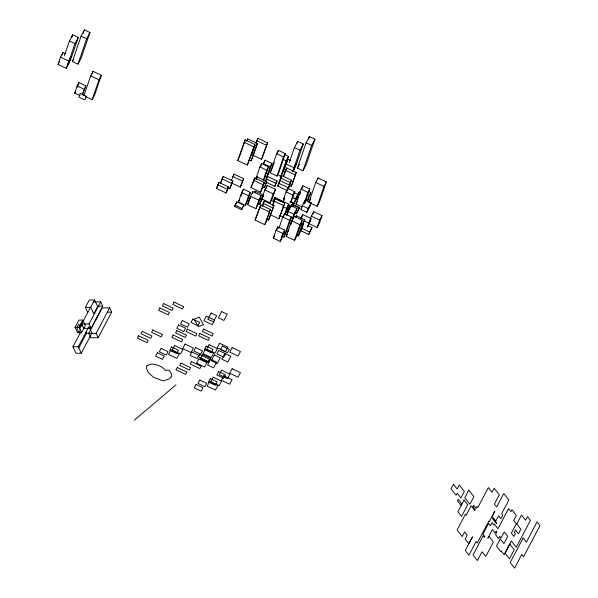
<?xml version="1.0" encoding="UTF-8"?>
<svg xmlns="http://www.w3.org/2000/svg" width="598" height="598" viewBox="0 0 598 598"><rect width="100%" height="100%" fill="white"/><g stroke="black" fill="none" stroke-linecap="round" stroke-linejoin="round"><path stroke-width="0.9" d="M66.318 68.344L68.822 61.033L71.199 56.518L68.703 63.829L66.318 68.344L58.013 64.412L60.518 57.102L62.902 52.587L65.391 53.768M62.065 55.023L62.902 52.587M64.322 55.92L69.42 41.015L72.724 34.766L78.286 37.397L70.773 59.322L67.477 65.571L74.982 43.647L78.286 37.397M71.827 37.39L72.724 34.766M72.418 61.497L81.089 36.149L84.393 29.9L89.954 32.531L81.276 57.879L77.972 64.128L72.418 61.497L73.24 59.935M83.197 33.398L84.393 29.9M77.972 64.128L86.65 38.788L89.954 32.531M80.042 95.68L74.675 93.139L77.12 85.985L78.914 82.591L85.813 85.865L82.292 95.045M77.284 87.36L78.914 82.591M82.113 94.82L85.813 85.865M85.521 96.584L92.159 99.731L94.544 95.217L101.376 75.266L93.071 71.334L90.687 75.849L83.855 95.8L84.654 94.297M92.182 73.935L93.071 71.334M92.159 99.731L98.991 79.781L101.376 75.266M216.439 188.415L218.935 182.39L228.578 186.965L226.081 192.982L216.439 188.415L217.261 186.86M217.672 186.083L218.935 182.39M220.445 183.145L223.181 176.432L232.824 181L229.789 188.594L227.382 187.451M223.181 176.432L220.557 183.242M226.081 192.982L228.578 186.965M237.668 160.563L245.195 139.857L254.838 144.424L247.31 165.13L237.668 160.563L238.901 158.223M231.247 180.828L233.982 174.108L243.625 178.675L240.291 187.152L231.448 182.958M239.2 157.349L245.195 139.857M233.078 176.739L233.982 174.108M229.789 188.594L232.824 181M247.131 140.642L247.736 138.886L257.379 143.453L252.259 158.403L251.025 160.742L249.418 159.98M247.31 165.13L254.838 144.424M240.291 187.152L243.625 178.675M251.878 154.725L254.591 146.816M255.794 143.296L257.932 138.325L267.575 142.892L261.52 159.3L252.685 155.106M257.028 140.964L257.932 138.325M234.67 206.452L236.883 201.818L243.782 205.092L243.364 206.325L241.57 209.719L234.67 206.452L236.883 201.818M251.025 160.742L257.379 143.453M238.378 202.057L241.652 192.504L243.446 189.11L250.345 192.377L247.071 201.937L245.277 205.331L238.378 202.057L239.454 200.024M241.061 196.054L243.446 189.11M241.57 209.719L243.782 205.092M250.928 187.6L254.688 177.89L264.331 182.457L260.571 192.167L250.928 187.6L252.162 185.26M245.277 205.331L248.551 195.778L250.345 192.377M252.446 184.446L254.688 177.89M261.52 159.3L267.575 142.892M263.516 180.514L268.592 166.797L261.692 163.531L259.898 166.924L255.899 178.6L256.976 176.56M247.565 204.718L250.487 196.189L252.872 191.674L261.169 195.613L258.254 204.142L255.869 208.657L247.565 204.718L249.149 201.713M260.833 166.035L261.692 163.531M256.407 179.31L257.207 176.978L266.85 181.545L264.286 187.779L261.872 186.636M252.281 193.378L252.872 191.674M264.211 162.619L265.049 160.159L271.948 163.433L268.308 174.078L266.514 177.479L264.211 176.388M254.718 192.728L255.241 191.181L263.546 195.12L261.961 199.747L259.577 204.262L257.917 203.477M263.374 180.2L266.798 170.198L268.592 166.797M260.571 192.167L264.331 182.457M266.514 177.479L270.154 166.827L271.948 163.433M255.869 208.657L258.785 200.128L261.169 195.613M265.946 182.143L274.781 186.337L277.046 180.985L267.403 176.417L265.138 181.762L266.372 179.43M266.633 178.675L267.403 176.417M264.286 187.779L266.85 181.545M270.109 172.762L276.612 153.768L278.406 150.375L285.306 153.641L278.803 172.635L277.009 176.036L270.109 172.762L271.903 169.369M259.577 204.262L261.162 199.635L263.546 195.12M261.774 198.887L264.839 189.932L267.224 185.417L275.529 189.357L272.456 198.304L270.079 202.819L261.774 198.887L262.963 196.63M272.202 168.509L274.265 162.462M277.517 152.968L278.406 150.375M255.114 220.101L260.743 204.935L270.378 209.502L265.99 222.336L264.757 224.669L255.114 220.101L260.743 204.935M266.11 188.676L267.224 185.417M262.156 205.989L264.294 201.003L273.936 205.57L268.465 220.281L266.058 219.137M262.477 206.303L264.294 201.003M277.009 176.036L283.512 157.042L285.306 153.641M274.781 186.337L277.046 180.985M270.079 202.819L273.144 193.872L275.529 189.357M277.487 174.84L280.813 176.41L286.143 160.84L288.528 156.325L284.379 154.359M287.369 190.68L277.726 186.113L281.755 175.603L291.398 180.177L288.602 188.348M284.663 171.82L283.004 171.035L285.508 163.725L287.892 159.21L290.381 160.391M264.757 224.669L270.378 209.502M274.407 201.967L272.875 201.242L273.009 200.831L274.549 201.563M280.918 178.054L281.755 175.603M288.528 156.325L283.198 171.895L280.813 176.41M285.179 214.405L288.939 204.187L274.803 197.437L274.669 197.848L281.568 201.115L281.703 200.711M287.892 159.21L285.388 166.521L283.004 171.035M272.344 205.428L275.095 198.678L284.738 203.245L278.96 218.838L270.124 214.645M272.673 205.742L275.095 198.678M283.243 176.44L286.591 167.933L296.234 172.508L292.31 183.952L291.077 186.292L289.469 185.53M268.465 220.281L273.936 205.57M283.572 176.746L286.591 167.933M289.312 162.544L294.418 147.639L297.722 141.382L303.276 144.021L295.771 165.945L292.878 171.409M297.116 143.139L297.722 141.382M292.422 171.716L296.197 163.142L293.693 170.452M292.766 171.32L299.972 150.27L303.276 144.021M292.362 198.79L294.784 191.741L287.877 188.467L286.091 191.868L283.37 199.799L284.446 197.766M286.973 191.113L287.877 188.467M287.616 189.97L291.398 180.177M278.96 218.838L284.738 203.245M273.338 238.139L276.052 230.23L277.846 226.829L284.745 230.103L282.032 238.011L280.245 241.405L273.338 238.139L274.774 235.418M291.077 186.292L296.234 172.508M297.408 168.12L306.086 142.773L309.39 136.523L314.944 139.155L306.266 164.502L302.969 170.751L297.408 168.12L299.471 164.211M276.941 229.468L277.846 226.829M308.493 139.147L309.39 136.523M278.855 228.481L282.764 217.074L284.558 213.673L291.458 216.947L285.747 233.616L283.953 237.017L281.651 235.926M283.355 217.186L284.558 213.673M284.573 214.615L286.681 208.455L288.939 204.187M290.269 203.073L292.99 195.135L294.784 191.741M289.634 206.377L287.339 211.804L289.634 206.377L288.027 205.615M285.784 212.103L287.384 212.858L290.449 206.235L288.042 205.099M291.151 217.455L292.639 218.158L295.674 212.417L296.997 208.545L291.047 205.727L288.012 211.468L286.689 215.34L287.989 212.881M290.449 206.235L287.384 212.858M290.516 207.274L291.047 205.727M302.969 170.751L311.64 145.411L314.944 139.155M290.464 201.526L292.953 202.707L291.555 205.585M280.245 241.405L282.951 233.497L284.745 230.103M292.564 206.848L293.573 204.8L299.523 207.618L296.354 213.77L294.866 213.06M289.918 201.481L294.074 203.447L295.621 198.932L298.006 194.417L293.85 192.451M297.924 198.857L296.264 198.073L299.277 191.719L298.858 192.945M294.074 203.447L296.459 198.932L298.006 194.417M283.953 237.017L289.664 220.341L291.458 216.947M302.087 207.058L295.958 204.15L301.1 189.125L302.894 185.724L309.794 188.998L304.935 203.193M299.748 194.911L300.607 192.406M302.035 188.228L302.894 185.724M286.24 236.404L291.6 220.759L293.984 216.244L302.282 220.176L296.929 235.829L294.545 240.344L286.24 236.404L287.429 234.147M292.639 218.158L293.969 214.293L296.997 208.545M290.77 224.743L292.198 220.58L290.404 223.973M293.087 218.853L293.984 216.244M296.354 213.77L299.523 207.618M295.786 217.433L296.354 215.751L304.659 219.683L300.637 231.433L298.252 235.948L296.593 235.164M300.899 209.502L302.207 205.675L305.242 199.934L311.192 202.759L309.884 206.587L306.849 212.327L300.899 209.502L301.766 207.865M304.195 202.999L305.242 199.934M304.001 204.082L308 192.392L309.794 188.998M307.11 201.444L310.811 192.481L308.508 191.397M301.863 217.104L302.723 214.585L311.027 218.517L307.821 226.664M307.641 200.988L310.811 192.481M294.545 240.344L299.897 224.691L302.282 220.176M309.682 202.812L317.157 206.355L319.541 201.84L326.373 181.889L318.069 177.957L315.684 182.465L308.852 202.423L310.84 198.656M317.471 179.692L318.069 177.957M298.252 235.948L302.274 224.198L304.659 219.683M307.828 225.558L311.977 227.524L308.747 234.506L300.45 230.574L303.679 223.592M306.849 212.327L308.157 208.5L311.192 202.759M307.208 227.24L311.027 218.517M308.822 223.54L311.356 216.147L313.741 211.632L322.045 215.572L319.511 222.964L317.127 227.479L308.822 223.54L310.811 219.78M312.896 214.099L313.741 211.632M317.157 206.355L323.989 186.404L326.373 181.889M308.747 234.506L311.977 227.524M317.127 227.479L319.661 220.086L322.045 215.572M58.013 64.412L59.598 61.4M74.675 93.139L75.752 91.098M87.757 312.47L85.379 307.387L89.266 300.024L94.604 299.949L97.638 306.423L93.744 313.786L90.717 307.312L94.604 299.949M75.064 327.323L78.861 320.124L82.883 320.072L85.394 325.454L81.597 332.652L77.583 332.705L75.064 327.323L79.078 327.27L82.883 320.072M93.565 301.923L100.718 301.833L102.744 306.161L91.083 328.235L83.69 328.332L81.664 324.004L90.477 307.32M79.721 328.646L81.253 325.746M80.364 330.014L78.988 332.623L76.813 327.981L78.854 324.131L79.736 326.022M81.313 353.201L78.278 346.728L88.893 326.635L91.92 333.108L81.313 353.201L75.976 353.269L72.941 346.795L80.409 332.667M91.083 328.235L89.057 323.907L100.718 301.833M78.824 347.879L86.583 333.183L86.045 332.025M88.758 333.437L102.236 307.918L109.628 307.821L111.654 312.149L98.177 337.668L90.784 337.765L88.758 333.437L96.151 333.34L109.628 307.821M246.503 141.218L247.736 138.886M265.049 160.159L263.255 163.56L270.154 166.827M255.974 179.31L257.207 176.978M249.291 199.403L250.726 196.69M248.873 200.614L250.308 197.901M254.449 192.691L255.241 191.181M280.888 178.152L279.655 180.484L289.297 185.051L290.531 182.719M279.528 181.687L278.705 183.242L288.348 187.817L289.582 185.477M277.726 186.113L278.96 183.78M272.875 201.242L274.803 197.437M280.178 201.81L280.925 200.39M283.063 201.788L284.655 198.775M290.987 201.713L292.063 199.672M292.953 202.707L290.568 207.222L288.079 206.041M296.264 198.073L298.649 193.558M292.706 206.437L293.573 204.8M295.958 204.15L297.393 201.436M287.548 232.301L288.984 229.587M295.562 217.253L296.354 215.751M224.855 353.478L221.828 359.219L227.778 362.037L230.813 356.296L218.674 350.465L216.88 353.867L223.779 357.133L225.573 353.739M300.742 218.345L302.723 214.585M300.45 230.574L302.835 226.059M134.273 420.222L175.991 384.813M98.401 306.221L102.744 306.161M85.379 307.387L90.717 307.312M107.304 312.208L111.654 312.149M80.85 323.922L81.717 323.907M81.664 324.004L89.057 323.907M79.87 325.768L82.472 325.731M86.583 333.183L88.908 333.146M72.941 346.795L78.278 346.728M81.089 36.149L86.65 38.788M306.086 142.773L311.64 145.411M69.42 41.015L74.982 43.647M294.418 147.639L299.972 150.27M256.699 140.657L266.342 145.224M276.612 153.768L283.512 157.042M254.539 145.03L256.146 145.785M282.824 159.262L286.143 160.84M243.962 142.189L253.604 146.764M60.518 57.102L68.822 61.033M285.508 163.725L293.812 167.657M90.687 75.849L98.991 79.781M315.684 182.465L323.989 186.404M285.358 170.273L295.001 174.84M259.898 166.924L266.798 170.198M280.522 177.942L290.165 182.51M301.1 189.125L308 192.392M266.005 172.994L268.308 174.078M77.12 85.985L84.019 89.259M306.714 194.791L309.017 195.882M266.17 178.75L275.813 183.324M306.056 198.543L308.359 199.635M296.892 196.234L298.551 197.026M286.091 191.868L292.99 195.135M263.21 182.741L265.617 183.885M294.799 198.147L296.459 198.932M292.295 197.355L295.621 198.932M253.455 180.23L263.098 184.797M302.207 205.675L308.157 208.5M264.839 189.932L273.144 193.872M232.749 176.447L242.392 181.015M293.431 205.204L299.381 208.029M311.356 216.147L319.661 220.086M287.87 206.661L290.359 207.842M273.862 201.01L283.504 205.585M286.793 207.954L288.4 208.717M282.675 206.557L286.681 208.455M294.261 212.305L296.488 213.359M221.948 178.772L231.59 183.339M286.584 209.749L288.191 210.511M288.012 211.468L293.969 214.293M259.502 198.842L261.162 199.635M304.494 221.066L308.643 223.032M250.487 196.189L258.785 200.128M241.652 192.504L248.551 195.778M263.06 203.335L272.703 207.902M300.615 223.413L302.274 224.198M217.702 184.73L227.345 189.297M291.6 220.759L299.897 224.691M279.67 215.355L282.869 216.872M282.764 217.074L289.664 220.341M259.51 207.267L269.145 211.834M301.295 228.107L309.6 232.039M235.089 205.211L241.988 208.485M283.445 232.532L285.747 233.616M276.052 230.23L282.951 233.497M461.888 503.972L458.247 499.308L457.448 500.825L461.088 505.489M96.151 333.34L98.177 337.668M79.078 327.27L81.597 332.652M146.936 365.565L146.45 368.465L148.282 372.554L153.439 377.233L163.119 380.933L168.748 379.102L171.843 376.583L171.14 373.107L168.845 370.102L165.325 370.349C162.178 366.178 156.811 364.541 151.825 363.95L146.936 365.565M80.244 93.31L78.936 97.145L84.886 99.963L86.202 96.136L80.244 93.31M138.601 335.792L137.361 338.132L147.003 342.699L148.237 340.359L138.601 335.792M142.309 331.397L141.076 333.736L150.718 338.304L151.952 335.971L142.309 331.397M159.83 307.94L158.597 310.272L168.24 314.847L169.473 312.507L159.83 307.94M163.546 303.545L162.312 305.884L171.947 310.452L173.181 308.12L163.546 303.545M152.804 329.954L151.571 332.294L161.213 336.861L162.447 334.529L152.804 329.954M174.04 302.102L172.807 304.442L182.45 309.009L183.683 306.677L174.04 302.102M157.386 352.768L155.592 356.161L162.492 359.435L164.286 356.042L157.386 352.768M161.101 348.38L159.307 351.774L166.207 355.04L168.001 351.646L161.101 348.38M173.091 334.977L171.858 337.309L181.5 341.884L182.734 339.544L173.091 334.977M178.623 324.916L176.829 328.309L183.728 331.584L185.522 328.182L178.623 324.916M176.806 330.582L175.573 332.922L185.208 337.489L186.449 335.149L176.806 330.582M182.33 320.521L180.536 323.922L187.436 327.188L189.23 323.795L182.33 320.521M171.596 346.937L169.802 350.331L176.702 353.597L178.496 350.204L171.596 346.937M170.871 349.92L168.487 354.435L176.791 358.366L179.176 353.852L170.871 349.92M174.586 345.524L172.202 350.039L180.506 353.979L182.891 349.464L174.586 345.524M187.301 329.139L186.068 331.479L195.71 336.046L196.944 333.706L187.301 329.139M192.833 319.078L191.039 322.479L197.938 325.746L199.732 322.352L192.833 319.078M185.081 344.082L182.696 348.597L191.001 352.536L193.386 348.021L185.081 344.082M177.27 367.478L176.036 369.811L185.679 374.385L186.912 372.046L177.27 367.478M180.985 363.083L179.751 365.423L189.394 369.99L190.627 367.658L180.985 363.083M206.317 316.23L203.933 320.745L212.238 324.684L214.622 320.169L206.317 316.23M199.889 333.49L198.656 335.829L208.291 340.397L209.524 338.057L199.889 333.49M211.139 313.023L207.842 319.272L213.396 321.903L216.7 315.654L211.139 313.023M203.597 329.102L202.363 331.434L212.006 336.001L213.239 333.669L203.597 329.102M191.883 351.953L190.089 355.347L196.989 358.621L198.783 355.219L191.883 351.953M195.591 347.558L193.797 350.959L200.696 354.225L202.49 350.832L195.591 347.558M191.48 361.641L190.246 363.98L199.889 368.547L201.122 366.215L191.48 361.641M221.641 311.58L218.337 317.83L223.891 320.461L227.195 314.212L221.641 311.58M199.859 354.614L198.626 356.946L208.268 361.521L209.502 359.181L199.859 354.614M198.842 358.897L196.585 363.165L204.598 366.963L206.856 362.694L198.842 358.897M206.093 346.115L204.299 349.516L211.199 352.783L212.993 349.389L206.093 346.115M205.368 349.105L202.984 353.62L211.288 357.552L213.673 353.037L205.368 349.105M202.558 354.502L200.3 358.778L208.313 362.575L210.571 358.299L202.558 354.502M209.083 344.71L206.699 349.225L214.996 353.164L217.38 348.649L209.083 344.71M196.062 384.454L194.268 387.848L201.167 391.122L202.961 387.721L196.062 384.454M210.646 359.308L207.618 365.049L213.568 367.875L216.603 362.134L210.646 359.308M199.777 380.059L197.983 383.46L204.882 386.727L206.676 383.333L199.777 380.059M219.578 343.267L217.194 347.782L225.498 351.721L227.883 347.206L219.578 343.267M214.361 354.92L211.326 360.661L217.276 363.479L220.311 357.739L214.361 354.92M222.389 346.078L220.595 349.471L227.494 352.745L229.288 349.344L222.389 346.078M210.272 378.624L208.478 382.017L215.377 385.284L217.171 381.89L210.272 378.624M209.547 381.606L207.162 386.121L215.467 390.053L217.851 385.538L209.547 381.606M213.262 377.211L210.877 381.726L219.182 385.665L221.566 381.15L213.262 377.211M218.651 371.59L216.857 374.983L223.757 378.257L225.551 374.856L218.651 371.59M232.166 347.617L229.781 352.132L238.079 356.072L240.463 351.557L232.166 347.617M221.634 370.184L219.249 374.699L227.554 378.631L229.938 374.116L221.634 370.184M223.757 375.768L221.372 380.283L229.677 384.222L232.061 379.708L223.757 375.768M232.136 368.742L229.752 373.257L238.056 377.189L240.441 372.674L232.136 368.742M453.411 484.26L451.027 488.783L456.102 495.294L457.216 493.2L460.909 497.932L464.31 491.496L459.227 484.978L457.104 489L453.411 484.26M468.787 490.211L464.81 497.73L469.893 504.241L473.87 496.721L468.787 490.211M464.063 500.025L457.881 511.739L461.514 516.403L467.703 504.69L464.063 500.025M465.416 514.287L457.111 530.015L462.194 536.533L464.609 531.951L467.158 535.21L465.139 539.03L468.772 543.687L472.487 536.832L465.281 550.489L468.914 555.153L476.128 541.496L477.294 542.991L488.91 521.082L489.306 521.598L494.875 511.051L492.147 516.395L495.787 521.06L498.575 515.79L500.87 518.735L502.813 515.042L501.685 513.592L508.846 500.048L503.763 493.529L496.639 507.007L494.382 504.107L499.285 494.815L494.202 488.297L492.079 492.318L488.387 487.579L477.832 507.56L476.972 506.454L476.001 508.3L473.623 505.258L472.839 506.738L475.216 509.78L474.849 510.468L471.157 505.736L466.148 515.222L465.416 514.287M488.581 523.392L482.892 534.171L484.873 536.712L484.485 537.452L483.162 535.763L473.033 554.937L477.413 560.55L482.055 551.752L485.748 556.491L493.357 542.094L488.977 536.481L487.871 538.155L492.453 529.484L495.189 532.997L496.146 531.181L496.452 531.577L496.721 532.384L495.548 534.612L498.687 538.634L499.861 536.406L501.079 537.961L504.264 531.928L507.717 536.354L503.905 543.567L500.294 538.94L496.482 546.153L500.862 551.767L501.259 551.012L504.129 554.69L511.35 541.018L516.238 547.282L530.426 520.417L527.503 516.665L525.605 520.253L521.508 515.005L516.777 523.96L520.873 529.215L518.444 533.805L515.483 530L514.295 532.25L515.356 533.61L513.884 536.399L511.372 533.087L516.276 523.796L513.66 520.439L516.328 515.386L511.948 509.773L510.976 511.619L508.599 508.577L497.977 528.699L494.397 524.117L493.918 525.022L492.109 522.697L490.465 525.806L488.581 523.392M493.014 518.346L492.752 518.847L496.385 523.512L496.654 523.011L493.014 518.346M509.855 544.165L505.071 553.225L509.444 558.838L514.228 549.779L509.855 544.165M523.123 538.036L510.214 562.486L514.586 568.1L521.807 554.428L523.586 556.701L539.987 525.649L537.056 521.89L526.352 542.169L523.123 538.036M199.284 317.232L194.051 319.175L198.274 326.568L203.507 324.624L199.284 317.232"/></g></svg>
